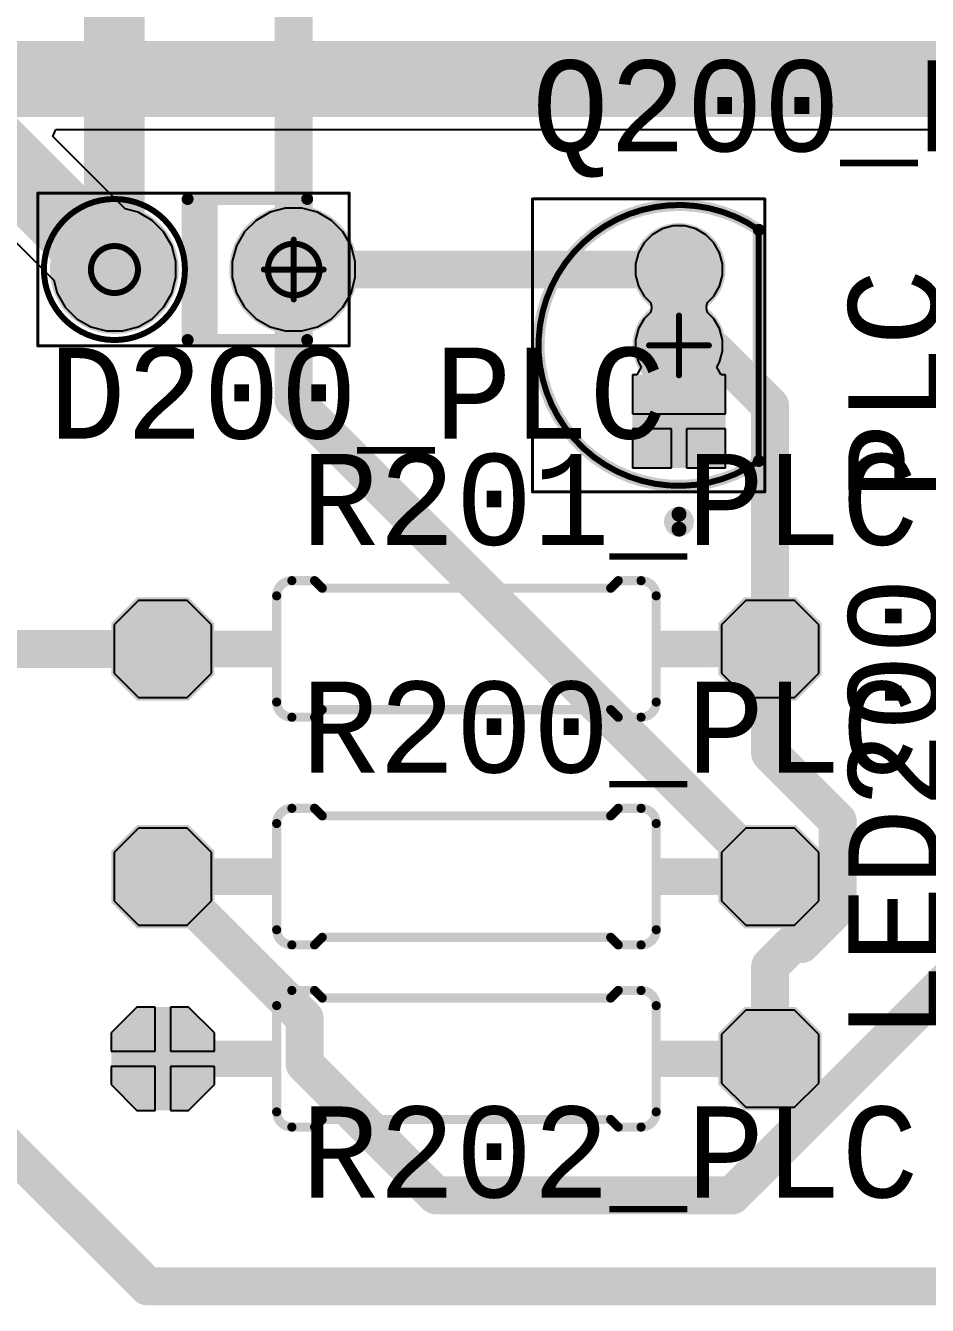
# Model space of a CAD drawing. Header units: inches. Extents: x -0.01 to 8.25, y -0.01 to 4.91.
# Drawn here: x 3.35 to 3.944, y 1.688 to 2.531 of the extents above; entities that cross this region are included whole.
import ezdxf

# ---------------------------------------------------------------- set-up
doc = ezdxf.new("R2010")
doc.units = ezdxf.units.IN
doc.header["$MEASUREMENT"] = 0
for name, color, linetype in [('Bottom Courtyard', 56, 'Continuous'), ('Bottom Layer', 5, 'Continuous'), ('Bottom Solder', 6, 'Continuous'), ('Multi-Layer', 9, 'Continuous'), ('Pad Holes', 156, 'Continuous'), ('Top Assembly', 56, 'Continuous'), ('Top Courtyard', 56, 'Continuous'), ('Top Layer', 1, 'Continuous'), ('Top Overlay', 2, 'Continuous'), ('Top Solder', 216, 'Continuous')]:
    doc.layers.add(name, color=color, linetype=linetype)
doc.styles.add('Consolas', font='', dxfattribs={"height": 0.2})
doc.styles.get('Consolas').set_extended_font_data('Consolas')

# ---------------------------------------------------------------- blocks, each defined once
blk = doc.blocks.new('0207_10___C______10')
at = {"layer": 'Bottom Layer'}
for points in [[(-0.188, 0.024), (-0.212, 0.024), (-0.224, 0.012), (-0.224, -0.012), (-0.212, -0.024), (-0.188, -0.024), (-0.176, -0.012), (-0.176, 0.012)], [(0.212, 0.024), (0.188, 0.024), (0.176, 0.012), (0.176, -0.012), (0.188, -0.024), (0.212, -0.024), (0.224, -0.012), (0.224, 0.012)]]:
    blk.add_hatch(color=5, dxfattribs=at).paths.add_polyline_path(points)
at = {"layer": 'Bottom Solder'}
for points in [[(-0.183, 0.034), (-0.217, 0.034), (-0.234, 0.017), (-0.234, -0.017), (-0.217, -0.034), (-0.183, -0.034), (-0.166, -0.017), (-0.166, 0.017)], [(0.217, 0.034), (0.183, 0.034), (0.166, 0.017), (0.166, -0.017), (0.183, -0.034), (0.217, -0.034), (0.234, -0.017), (0.234, 0.017)]]:
    blk.add_hatch(color=6, dxfattribs=at).paths.add_polyline_path(points)
at = {"layer": 'Multi-Layer'}
for points in [[(-0.188, 0.024), (-0.212, 0.024), (-0.224, 0.012), (-0.224, -0.012), (-0.212, -0.024), (-0.188, -0.024), (-0.176, -0.012), (-0.176, 0.012)], [(0.212, 0.024), (0.188, 0.024), (0.176, 0.012), (0.176, -0.012), (0.188, -0.024), (0.212, -0.024), (0.224, -0.012), (0.224, 0.012)]]:
    blk.add_hatch(color=9, dxfattribs=at).paths.add_polyline_path(points)
at = {"layer": 'Pad Holes'}
h = blk.add_hatch(color=7, dxfattribs=at)
edge = h.paths.add_edge_path()
edge.add_arc((-0.2, 0), 0.016, 0, 360)
h = blk.add_hatch(color=7, dxfattribs=at)
edge = h.paths.add_edge_path()
edge.add_arc((0.2, 0), 0.016, 0, 360)
at = {"layer": 'Top Layer'}
for points in [[(-0.188, 0.024), (-0.212, 0.024), (-0.224, 0.012), (-0.224, -0.012), (-0.212, -0.024), (-0.188, -0.024), (-0.176, -0.012), (-0.176, 0.012)], [(0.212, 0.024), (0.188, 0.024), (0.176, 0.012), (0.176, -0.012), (0.188, -0.024), (0.212, -0.024), (0.224, -0.012), (0.224, 0.012)]]:
    blk.add_hatch(color=1, dxfattribs=at).paths.add_polyline_path(points)
at = {"layer": 'Top Overlay'}
for points in [[(-0.15897, -0.012), (-0.12497, -0.012), (-0.12497, 0.012), (-0.15897, 0.012)], [(0.12503, -0.012), (0.15903, -0.012), (0.15903, 0.012), (0.12503, 0.012)]]:
    blk.add_hatch(color=2, dxfattribs=at).paths.add_polyline_path(points)
at = {"layer": 'Top Solder'}
for points in [[(-0.183, 0.034), (-0.217, 0.034), (-0.234, 0.017), (-0.234, -0.017), (-0.217, -0.034), (-0.183, -0.034), (-0.166, -0.017), (-0.166, 0.017)], [(0.217, 0.034), (0.183, 0.034), (0.166, 0.017), (0.166, -0.017), (0.183, -0.034), (0.217, -0.034), (0.234, -0.017), (0.234, 0.017)]]:
    blk.add_hatch(color=216, dxfattribs=at).paths.add_polyline_path(points)
at = {"layer": 'Bottom Courtyard'}
for points in [[(-0.2, 0, 0.024, 0.024, 0), (-0.16, 0, 0.024, 0.024, 0)], [(0.16, 0, 0.024, 0.024, 0), (0.2, 0, 0.024, 0.024, 0)]]:
    blk.add_lwpolyline(points, format="xyseb", dxfattribs=at)
for points in [[(-0.206, 0, 0.012, 0.012, 1), (-0.194, 0, 0.012, 0.012, 1)], [(-0.166, 0, 0.012, 0.012, 1), (-0.154, 0, 0.012, 0.012, 1)], [(0.154, 0, 0.012, 0.012, 1), (0.166, 0, 0.012, 0.012, 1)], [(0.194, 0, 0.012, 0.012, 1), (0.206, 0, 0.012, 0.012, 1)]]:
    blk.add_lwpolyline(points, format="xyseb", close=True, dxfattribs=at)
at = {"layer": 'Top Overlay'}
for points in [[(-0.125, 0.035, 0.006, 0.006, -0.414214), (-0.115, 0.045, 0.006, 0.006, 0)], [(-0.115, 0.045, 0.006, 0.006, 0), (-0.1, 0.045, 0.006, 0.006, 0)], [(-0.1, 0.045, 0.006, 0.006, 0), (-0.095, 0.04, 0.006, 0.006, 0)], [(-0.095, 0.04, 0.006, 0.006, 0), (0.095, 0.04, 0.006, 0.006, 0)], [(0.095, 0.04, 0.006, 0.006, 0), (0.1, 0.045, 0.006, 0.006, 0)], [(0.1, 0.045, 0.006, 0.006, 0), (0.115, 0.045, 0.006, 0.006, 0)], [(0.115, 0.045, 0.006, 0.006, -0.414214), (0.125, 0.035, 0.006, 0.006, 0)], [(-0.125, -0.035, 0.006, 0.006, 0), (-0.125, 0.035, 0.006, 0.006, 0)], [(0.125, -0.035, 0.006, 0.006, 0), (0.125, 0.035, 0.006, 0.006, 0)], [(-0.115, -0.045, 0.006, 0.006, -0.414214), (-0.125, -0.035, 0.006, 0.006, 0)], [(0.125, -0.035, 0.006, 0.006, -0.414214), (0.115, -0.045, 0.006, 0.006, 0)], [(-0.115, -0.045, 0.006, 0.006, 0), (-0.1, -0.045, 0.006, 0.006, 0)], [(-0.1, -0.045, 0.006, 0.006, 0), (-0.095, -0.04, 0.006, 0.006, 0)], [(-0.095, -0.04, 0.006, 0.006, 0), (0.095, -0.04, 0.006, 0.006, 0)], [(0.095, -0.04, 0.006, 0.006, 0), (0.1, -0.045, 0.006, 0.006, 0)], [(0.1, -0.045, 0.006, 0.006, 0), (0.115, -0.045, 0.006, 0.006, 0)]]:
    blk.add_lwpolyline(points, format="xyseb", dxfattribs=at)
for points in [[(-0.1165, 0.045, 0.003, 0.003, 1), (-0.1135, 0.045, 0.003, 0.003, 1)], [(-0.1165, 0.045, 0.003, 0.003, 1), (-0.1135, 0.045, 0.003, 0.003, 1)], [(-0.1015, 0.045, 0.003, 0.003, 1), (-0.0985, 0.045, 0.003, 0.003, 1)], [(-0.1015, 0.045, 0.003, 0.003, 1), (-0.0985, 0.045, 0.003, 0.003, 1)], [(-0.0965, 0.04, 0.003, 0.003, 1), (-0.0935, 0.04, 0.003, 0.003, 1)], [(-0.0965, 0.04, 0.003, 0.003, 1), (-0.0935, 0.04, 0.003, 0.003, 1)], [(0.0935, 0.04, 0.003, 0.003, 1), (0.0965, 0.04, 0.003, 0.003, 1)], [(0.0935, 0.04, 0.003, 0.003, 1), (0.0965, 0.04, 0.003, 0.003, 1)], [(0.0985, 0.045, 0.003, 0.003, 1), (0.1015, 0.045, 0.003, 0.003, 1)], [(0.0985, 0.045, 0.003, 0.003, 1), (0.1015, 0.045, 0.003, 0.003, 1)], [(0.1135, 0.045, 0.003, 0.003, 1), (0.1165, 0.045, 0.003, 0.003, 1)], [(0.1135, 0.045, 0.003, 0.003, 1), (0.1165, 0.045, 0.003, 0.003, 1)], [(-0.1265, 0.035, 0.003, 0.003, 1), (-0.1235, 0.035, 0.003, 0.003, 1)], [(-0.1265, 0.035, 0.003, 0.003, 1), (-0.1235, 0.035, 0.003, 0.003, 1)], [(0.1235, 0.035, 0.003, 0.003, 1), (0.1265, 0.035, 0.003, 0.003, 1)], [(0.1235, 0.035, 0.003, 0.003, 1), (0.1265, 0.035, 0.003, 0.003, 1)], [(-0.1265, -0.035, 0.003, 0.003, 1), (-0.1235, -0.035, 0.003, 0.003, 1)], [(-0.1265, -0.035, 0.003, 0.003, 1), (-0.1235, -0.035, 0.003, 0.003, 1)], [(0.1235, -0.035, 0.003, 0.003, 1), (0.1265, -0.035, 0.003, 0.003, 1)], [(0.1235, -0.035, 0.003, 0.003, 1), (0.1265, -0.035, 0.003, 0.003, 1)], [(-0.1165, -0.045, 0.003, 0.003, 1), (-0.1135, -0.045, 0.003, 0.003, 1)], [(-0.1165, -0.045, 0.003, 0.003, 1), (-0.1135, -0.045, 0.003, 0.003, 1)], [(-0.1015, -0.045, 0.003, 0.003, 1), (-0.0985, -0.045, 0.003, 0.003, 1)], [(-0.1015, -0.045, 0.003, 0.003, 1), (-0.0985, -0.045, 0.003, 0.003, 1)], [(-0.0965, -0.04, 0.003, 0.003, 1), (-0.0935, -0.04, 0.003, 0.003, 1)], [(-0.0965, -0.04, 0.003, 0.003, 1), (-0.0935, -0.04, 0.003, 0.003, 1)], [(0.0935, -0.04, 0.003, 0.003, 1), (0.0965, -0.04, 0.003, 0.003, 1)], [(0.0935, -0.04, 0.003, 0.003, 1), (0.0965, -0.04, 0.003, 0.003, 1)], [(0.0985, -0.045, 0.003, 0.003, 1), (0.1015, -0.045, 0.003, 0.003, 1)], [(0.0985, -0.045, 0.003, 0.003, 1), (0.1015, -0.045, 0.003, 0.003, 1)], [(0.1135, -0.045, 0.003, 0.003, 1), (0.1165, -0.045, 0.003, 0.003, 1)], [(0.1135, -0.045, 0.003, 0.003, 1), (0.1165, -0.045, 0.003, 0.003, 1)]]:
    blk.add_lwpolyline(points, format="xyseb", close=True, dxfattribs=at)
blk = doc.blocks.new('0207_10_40')
at = {"layer": 'Bottom Layer'}
for points in [[(-0.188, 0.024), (-0.212, 0.024), (-0.224, 0.012), (-0.224, -0.012), (-0.212, -0.024), (-0.188, -0.024), (-0.176, -0.012), (-0.176, 0.012)], [(0.212, 0.024), (0.188, 0.024), (0.176, 0.012), (0.176, -0.012), (0.188, -0.024), (0.212, -0.024), (0.224, -0.012), (0.224, 0.012)]]:
    blk.add_hatch(color=5, dxfattribs=at).paths.add_polyline_path(points)
at = {"layer": 'Bottom Solder'}
for points in [[(-0.183, 0.034), (-0.217, 0.034), (-0.234, 0.017), (-0.234, -0.017), (-0.217, -0.034), (-0.183, -0.034), (-0.166, -0.017), (-0.166, 0.017)], [(0.217, 0.034), (0.183, 0.034), (0.166, 0.017), (0.166, -0.017), (0.183, -0.034), (0.217, -0.034), (0.234, -0.017), (0.234, 0.017)]]:
    blk.add_hatch(color=6, dxfattribs=at).paths.add_polyline_path(points)
at = {"layer": 'Multi-Layer'}
for points in [[(-0.188, 0.024), (-0.212, 0.024), (-0.224, 0.012), (-0.224, -0.012), (-0.212, -0.024), (-0.188, -0.024), (-0.176, -0.012), (-0.176, 0.012)], [(0.212, 0.024), (0.188, 0.024), (0.176, 0.012), (0.176, -0.012), (0.188, -0.024), (0.212, -0.024), (0.224, -0.012), (0.224, 0.012)]]:
    blk.add_hatch(color=9, dxfattribs=at).paths.add_polyline_path(points)
at = {"layer": 'Pad Holes'}
h = blk.add_hatch(color=7, dxfattribs=at)
edge = h.paths.add_edge_path()
edge.add_arc((-0.2, 0), 0.016, 0, 360)
h = blk.add_hatch(color=7, dxfattribs=at)
edge = h.paths.add_edge_path()
edge.add_arc((0.2, 0), 0.016, 0, 360)
at = {"layer": 'Top Layer'}
for points in [[(-0.188, 0.024), (-0.212, 0.024), (-0.224, 0.012), (-0.224, -0.012), (-0.212, -0.024), (-0.188, -0.024), (-0.176, -0.012), (-0.176, 0.012)], [(0.212, 0.024), (0.188, 0.024), (0.176, 0.012), (0.176, -0.012), (0.188, -0.024), (0.212, -0.024), (0.224, -0.012), (0.224, 0.012)]]:
    blk.add_hatch(color=1, dxfattribs=at).paths.add_polyline_path(points)
at = {"layer": 'Top Overlay'}
for points in [[(-0.159, -0.012), (-0.125, -0.012), (-0.125, 0.012), (-0.159, 0.012)], [(0.125, -0.012), (0.159, -0.012), (0.159, 0.012), (0.125, 0.012)]]:
    blk.add_hatch(color=2, dxfattribs=at).paths.add_polyline_path(points)
at = {"layer": 'Top Solder'}
for points in [[(-0.183, 0.034), (-0.217, 0.034), (-0.234, 0.017), (-0.234, -0.017), (-0.217, -0.034), (-0.183, -0.034), (-0.166, -0.017), (-0.166, 0.017)], [(0.217, 0.034), (0.183, 0.034), (0.166, 0.017), (0.166, -0.017), (0.183, -0.034), (0.217, -0.034), (0.234, -0.017), (0.234, 0.017)]]:
    blk.add_hatch(color=216, dxfattribs=at).paths.add_polyline_path(points)
at = {"layer": 'Bottom Courtyard'}
for points in [[(-0.2, 0, 0.024, 0.024, 0), (-0.16, 0, 0.024, 0.024, 0)], [(0.16, 0, 0.024, 0.024, 0), (0.2, 0, 0.024, 0.024, 0)]]:
    blk.add_lwpolyline(points, format="xyseb", dxfattribs=at)
for points in [[(-0.206, 0, 0.012, 0.012, 1), (-0.194, 0, 0.012, 0.012, 1)], [(-0.166, 0, 0.012, 0.012, 1), (-0.154, 0, 0.012, 0.012, 1)], [(0.154, 0, 0.012, 0.012, 1), (0.166, 0, 0.012, 0.012, 1)], [(0.194, 0, 0.012, 0.012, 1), (0.206, 0, 0.012, 0.012, 1)]]:
    blk.add_lwpolyline(points, format="xyseb", close=True, dxfattribs=at)
at = {"layer": 'Top Overlay'}
for points in [[(-0.125, 0.035, 0.006, 0.006, -0.414214), (-0.115, 0.045, 0.006, 0.006, 0)], [(-0.115, 0.045, 0.006, 0.006, 0), (-0.1, 0.045, 0.006, 0.006, 0)], [(-0.1, 0.045, 0.006, 0.006, 0), (-0.095, 0.04, 0.006, 0.006, 0)], [(-0.095, 0.04, 0.006, 0.006, 0), (0.095, 0.04, 0.006, 0.006, 0)], [(0.095, 0.04, 0.006, 0.006, 0), (0.1, 0.045, 0.006, 0.006, 0)], [(0.1, 0.045, 0.006, 0.006, 0), (0.115, 0.045, 0.006, 0.006, 0)], [(0.115, 0.045, 0.006, 0.006, -0.414214), (0.125, 0.035, 0.006, 0.006, 0)], [(-0.125, -0.035, 0.006, 0.006, 0), (-0.125, 0.035, 0.006, 0.006, 0)], [(0.125, -0.035, 0.006, 0.006, 0), (0.125, 0.035, 0.006, 0.006, 0)], [(-0.115, -0.045, 0.006, 0.006, -0.414214), (-0.125, -0.035, 0.006, 0.006, 0)], [(0.125, -0.035, 0.006, 0.006, -0.414214), (0.115, -0.045, 0.006, 0.006, 0)], [(-0.115, -0.045, 0.006, 0.006, 0), (-0.1, -0.045, 0.006, 0.006, 0)], [(-0.1, -0.045, 0.006, 0.006, 0), (-0.095, -0.04, 0.006, 0.006, 0)], [(-0.095, -0.04, 0.006, 0.006, 0), (0.095, -0.04, 0.006, 0.006, 0)], [(0.095, -0.04, 0.006, 0.006, 0), (0.1, -0.045, 0.006, 0.006, 0)], [(0.1, -0.045, 0.006, 0.006, 0), (0.115, -0.045, 0.006, 0.006, 0)]]:
    blk.add_lwpolyline(points, format="xyseb", dxfattribs=at)
for points in [[(-0.1165, 0.045, 0.003, 0.003, 1), (-0.1135, 0.045, 0.003, 0.003, 1)], [(-0.1165, 0.045, 0.003, 0.003, 1), (-0.1135, 0.045, 0.003, 0.003, 1)], [(-0.1015, 0.045, 0.003, 0.003, 1), (-0.0985, 0.045, 0.003, 0.003, 1)], [(-0.1015, 0.045, 0.003, 0.003, 1), (-0.0985, 0.045, 0.003, 0.003, 1)], [(-0.0965, 0.04, 0.003, 0.003, 1), (-0.0935, 0.04, 0.003, 0.003, 1)], [(-0.0965, 0.04, 0.003, 0.003, 1), (-0.0935, 0.04, 0.003, 0.003, 1)], [(0.0935, 0.04, 0.003, 0.003, 1), (0.0965, 0.04, 0.003, 0.003, 1)], [(0.0935, 0.04, 0.003, 0.003, 1), (0.0965, 0.04, 0.003, 0.003, 1)], [(0.0985, 0.045, 0.003, 0.003, 1), (0.1015, 0.045, 0.003, 0.003, 1)], [(0.0985, 0.045, 0.003, 0.003, 1), (0.1015, 0.045, 0.003, 0.003, 1)], [(0.1135, 0.045, 0.003, 0.003, 1), (0.1165, 0.045, 0.003, 0.003, 1)], [(0.1135, 0.045, 0.003, 0.003, 1), (0.1165, 0.045, 0.003, 0.003, 1)], [(-0.1265, 0.035, 0.003, 0.003, 1), (-0.1235, 0.035, 0.003, 0.003, 1)], [(-0.1265, 0.035, 0.003, 0.003, 1), (-0.1235, 0.035, 0.003, 0.003, 1)], [(0.1235, 0.035, 0.003, 0.003, 1), (0.1265, 0.035, 0.003, 0.003, 1)], [(0.1235, 0.035, 0.003, 0.003, 1), (0.1265, 0.035, 0.003, 0.003, 1)], [(-0.1265, -0.035, 0.003, 0.003, 1), (-0.1235, -0.035, 0.003, 0.003, 1)], [(-0.1265, -0.035, 0.003, 0.003, 1), (-0.1235, -0.035, 0.003, 0.003, 1)], [(0.1235, -0.035, 0.003, 0.003, 1), (0.1265, -0.035, 0.003, 0.003, 1)], [(0.1235, -0.035, 0.003, 0.003, 1), (0.1265, -0.035, 0.003, 0.003, 1)], [(-0.1165, -0.045, 0.003, 0.003, 1), (-0.1135, -0.045, 0.003, 0.003, 1)], [(-0.1165, -0.045, 0.003, 0.003, 1), (-0.1135, -0.045, 0.003, 0.003, 1)], [(-0.1015, -0.045, 0.003, 0.003, 1), (-0.0985, -0.045, 0.003, 0.003, 1)], [(-0.1015, -0.045, 0.003, 0.003, 1), (-0.0985, -0.045, 0.003, 0.003, 1)], [(-0.0965, -0.04, 0.003, 0.003, 1), (-0.0935, -0.04, 0.003, 0.003, 1)], [(-0.0965, -0.04, 0.003, 0.003, 1), (-0.0935, -0.04, 0.003, 0.003, 1)], [(0.0935, -0.04, 0.003, 0.003, 1), (0.0965, -0.04, 0.003, 0.003, 1)], [(0.0935, -0.04, 0.003, 0.003, 1), (0.0965, -0.04, 0.003, 0.003, 1)], [(0.0985, -0.045, 0.003, 0.003, 1), (0.1015, -0.045, 0.003, 0.003, 1)], [(0.0985, -0.045, 0.003, 0.003, 1), (0.1015, -0.045, 0.003, 0.003, 1)], [(0.1135, -0.045, 0.003, 0.003, 1), (0.1165, -0.045, 0.003, 0.003, 1)], [(0.1135, -0.045, 0.003, 0.003, 1), (0.1165, -0.045, 0.003, 0.003, 1)]]:
    blk.add_lwpolyline(points, format="xyseb", close=True, dxfattribs=at)
blk = doc.blocks.new('0207_10_43')
at = {"layer": 'Bottom Layer'}
for points in [[(-0.188, 0.024), (-0.212, 0.024), (-0.224, 0.012), (-0.224, -0.012), (-0.212, -0.024), (-0.188, -0.024), (-0.176, -0.012), (-0.176, 0.012)], [(0.212, 0.024), (0.188, 0.024), (0.176, 0.012), (0.176, -0.012), (0.188, -0.024), (0.212, -0.024), (0.224, -0.012), (0.224, 0.012)]]:
    blk.add_hatch(color=5, dxfattribs=at).paths.add_polyline_path(points)
at = {"layer": 'Bottom Solder'}
for points in [[(-0.183, 0.034), (-0.217, 0.034), (-0.234, 0.017), (-0.234, -0.017), (-0.217, -0.034), (-0.183, -0.034), (-0.166, -0.017), (-0.166, 0.017)], [(0.217, 0.034), (0.183, 0.034), (0.166, 0.017), (0.166, -0.017), (0.183, -0.034), (0.217, -0.034), (0.234, -0.017), (0.234, 0.017)]]:
    blk.add_hatch(color=6, dxfattribs=at).paths.add_polyline_path(points)
at = {"layer": 'Multi-Layer'}
for points in [[(-0.188, 0.024), (-0.212, 0.024), (-0.224, 0.012), (-0.224, -0.012), (-0.212, -0.024), (-0.188, -0.024), (-0.176, -0.012), (-0.176, 0.012)], [(0.212, 0.024), (0.188, 0.024), (0.176, 0.012), (0.176, -0.012), (0.188, -0.024), (0.212, -0.024), (0.224, -0.012), (0.224, 0.012)]]:
    blk.add_hatch(color=9, dxfattribs=at).paths.add_polyline_path(points)
at = {"layer": 'Pad Holes'}
h = blk.add_hatch(color=7, dxfattribs=at)
edge = h.paths.add_edge_path()
edge.add_arc((-0.2, 0), 0.016, 0, 360)
h = blk.add_hatch(color=7, dxfattribs=at)
edge = h.paths.add_edge_path()
edge.add_arc((0.2, 0), 0.016, 0, 360)
at = {"layer": 'Top Layer'}
for points in [[(-0.188, 0.024), (-0.212, 0.024), (-0.224, 0.012), (-0.224, -0.012), (-0.212, -0.024), (-0.188, -0.024), (-0.176, -0.012), (-0.176, 0.012)], [(0.212, 0.024), (0.188, 0.024), (0.176, 0.012), (0.176, -0.012), (0.188, -0.024), (0.212, -0.024), (0.224, -0.012), (0.224, 0.012)]]:
    blk.add_hatch(color=1, dxfattribs=at).paths.add_polyline_path(points)
at = {"layer": 'Top Overlay'}
for points in [[(-0.159, -0.012), (-0.125, -0.012), (-0.125, 0.012), (-0.159, 0.012)], [(0.125, -0.012), (0.159, -0.012), (0.159, 0.012), (0.125, 0.012)]]:
    blk.add_hatch(color=2, dxfattribs=at).paths.add_polyline_path(points)
at = {"layer": 'Top Solder'}
for points in [[(-0.183, 0.034), (-0.217, 0.034), (-0.234, 0.017), (-0.234, -0.017), (-0.217, -0.034), (-0.183, -0.034), (-0.166, -0.017), (-0.166, 0.017)], [(0.217, 0.034), (0.183, 0.034), (0.166, 0.017), (0.166, -0.017), (0.183, -0.034), (0.217, -0.034), (0.234, -0.017), (0.234, 0.017)]]:
    blk.add_hatch(color=216, dxfattribs=at).paths.add_polyline_path(points)
at = {"layer": 'Bottom Courtyard'}
for points in [[(-0.16, 0, 0.024, 0.024, 0), (-0.2, 0, 0.024, 0.024, 0)], [(0.2, 0, 0.024, 0.024, 0), (0.16, 0, 0.024, 0.024, 0)]]:
    blk.add_lwpolyline(points, format="xyseb", dxfattribs=at)
for points in [[(-0.206, 0, 0.012, 0.012, 1), (-0.194, 0, 0.012, 0.012, 1)], [(-0.166, 0, 0.012, 0.012, 1), (-0.154, 0, 0.012, 0.012, 1)], [(0.154, 0, 0.012, 0.012, 1), (0.166, 0, 0.012, 0.012, 1)], [(0.194, 0, 0.012, 0.012, 1), (0.206, 0, 0.012, 0.012, 1)]]:
    blk.add_lwpolyline(points, format="xyseb", close=True, dxfattribs=at)
at = {"layer": 'Top Overlay'}
for points in [[(-0.125, 0.035, 0.006, 0.006, -0.414214), (-0.115, 0.045, 0.006, 0.006, 0)], [(-0.1, 0.045, 0.006, 0.006, 0), (-0.115, 0.045, 0.006, 0.006, 0)], [(-0.095, 0.04, 0.006, 0.006, 0), (-0.1, 0.045, 0.006, 0.006, 0)], [(0.095, 0.04, 0.006, 0.006, 0), (-0.095, 0.04, 0.006, 0.006, 0)], [(0.1, 0.045, 0.006, 0.006, 0), (0.095, 0.04, 0.006, 0.006, 0)], [(0.115, 0.045, 0.006, 0.006, 0), (0.1, 0.045, 0.006, 0.006, 0)], [(0.115, 0.045, 0.006, 0.006, -0.414214), (0.125, 0.035, 0.006, 0.006, 0)], [(-0.125, 0.035, 0.006, 0.006, 0), (-0.125, -0.035, 0.006, 0.006, 0)], [(0.125, 0.035, 0.006, 0.006, 0), (0.125, -0.035, 0.006, 0.006, 0)], [(-0.115, -0.045, 0.006, 0.006, -0.414214), (-0.125, -0.035, 0.006, 0.006, 0)], [(0.125, -0.035, 0.006, 0.006, -0.414214), (0.115, -0.045, 0.006, 0.006, 0)], [(-0.1, -0.045, 0.006, 0.006, 0), (-0.115, -0.045, 0.006, 0.006, 0)], [(-0.095, -0.04, 0.006, 0.006, 0), (-0.1, -0.045, 0.006, 0.006, 0)], [(0.095, -0.04, 0.006, 0.006, 0), (-0.095, -0.04, 0.006, 0.006, 0)], [(0.1, -0.045, 0.006, 0.006, 0), (0.095, -0.04, 0.006, 0.006, 0)], [(0.115, -0.045, 0.006, 0.006, 0), (0.1, -0.045, 0.006, 0.006, 0)]]:
    blk.add_lwpolyline(points, format="xyseb", dxfattribs=at)
for points in [[(-0.1165, 0.045, 0.003, 0.003, 1), (-0.1135, 0.045, 0.003, 0.003, 1)], [(-0.1165, 0.045, 0.003, 0.003, 1), (-0.1135, 0.045, 0.003, 0.003, 1)], [(-0.1015, 0.045, 0.003, 0.003, 1), (-0.0985, 0.045, 0.003, 0.003, 1)], [(-0.1015, 0.045, 0.003, 0.003, 1), (-0.0985, 0.045, 0.003, 0.003, 1)], [(-0.0965, 0.04, 0.003, 0.003, 1), (-0.0935, 0.04, 0.003, 0.003, 1)], [(-0.0965, 0.04, 0.003, 0.003, 1), (-0.0935, 0.04, 0.003, 0.003, 1)], [(0.0935, 0.04, 0.003, 0.003, 1), (0.0965, 0.04, 0.003, 0.003, 1)], [(0.0935, 0.04, 0.003, 0.003, 1), (0.0965, 0.04, 0.003, 0.003, 1)], [(0.0985, 0.045, 0.003, 0.003, 1), (0.1015, 0.045, 0.003, 0.003, 1)], [(0.0985, 0.045, 0.003, 0.003, 1), (0.1015, 0.045, 0.003, 0.003, 1)], [(0.1135, 0.045, 0.003, 0.003, 1), (0.1165, 0.045, 0.003, 0.003, 1)], [(0.1135, 0.045, 0.003, 0.003, 1), (0.1165, 0.045, 0.003, 0.003, 1)], [(-0.1265, 0.035, 0.003, 0.003, 1), (-0.1235, 0.035, 0.003, 0.003, 1)], [(-0.1265, 0.035, 0.003, 0.003, 1), (-0.1235, 0.035, 0.003, 0.003, 1)], [(0.1235, 0.035, 0.003, 0.003, 1), (0.1265, 0.035, 0.003, 0.003, 1)], [(0.1235, 0.035, 0.003, 0.003, 1), (0.1265, 0.035, 0.003, 0.003, 1)], [(-0.1265, -0.035, 0.003, 0.003, 1), (-0.1235, -0.035, 0.003, 0.003, 1)], [(-0.1265, -0.035, 0.003, 0.003, 1), (-0.1235, -0.035, 0.003, 0.003, 1)], [(0.1235, -0.035, 0.003, 0.003, 1), (0.1265, -0.035, 0.003, 0.003, 1)], [(0.1235, -0.035, 0.003, 0.003, 1), (0.1265, -0.035, 0.003, 0.003, 1)], [(-0.1165, -0.045, 0.003, 0.003, 1), (-0.1135, -0.045, 0.003, 0.003, 1)], [(-0.1165, -0.045, 0.003, 0.003, 1), (-0.1135, -0.045, 0.003, 0.003, 1)], [(-0.1015, -0.045, 0.003, 0.003, 1), (-0.0985, -0.045, 0.003, 0.003, 1)], [(-0.1015, -0.045, 0.003, 0.003, 1), (-0.0985, -0.045, 0.003, 0.003, 1)], [(-0.0965, -0.04, 0.003, 0.003, 1), (-0.0935, -0.04, 0.003, 0.003, 1)], [(-0.0965, -0.04, 0.003, 0.003, 1), (-0.0935, -0.04, 0.003, 0.003, 1)], [(0.0935, -0.04, 0.003, 0.003, 1), (0.0965, -0.04, 0.003, 0.003, 1)], [(0.0935, -0.04, 0.003, 0.003, 1), (0.0965, -0.04, 0.003, 0.003, 1)], [(0.0985, -0.045, 0.003, 0.003, 1), (0.1015, -0.045, 0.003, 0.003, 1)], [(0.0985, -0.045, 0.003, 0.003, 1), (0.1015, -0.045, 0.003, 0.003, 1)], [(0.1135, -0.045, 0.003, 0.003, 1), (0.1165, -0.045, 0.003, 0.003, 1)], [(0.1135, -0.045, 0.003, 0.003, 1), (0.1165, -0.045, 0.003, 0.003, 1)]]:
    blk.add_lwpolyline(points, format="xyseb", close=True, dxfattribs=at)
blk = doc.blocks.new('ONSC_TO_92_3_29_11_46')
at = {"layer": 'Bottom Layer'}
blk.add_hatch(color=5, dxfattribs=at).paths.add_polyline_path([(-0.02933, -0.02067), (-0.07067, -0.02067), (-0.07067, 0.02067), (-0.02933, 0.02067)])
h = blk.add_hatch(color=5, dxfattribs=at)
edge = h.paths.add_edge_path()
edge.add_arc((0, 0), 0.02067, 0, 360)
h = blk.add_hatch(color=5, dxfattribs=at)
edge = h.paths.add_edge_path()
edge.add_arc((0.05, 0), 0.02067, 0, 360)
at = {"layer": 'Bottom Solder'}
blk.add_hatch(color=6, dxfattribs=at).paths.add_polyline_path([(-0.01933, -0.03067), (-0.08067, -0.03067), (-0.08067, 0.03067), (-0.01933, 0.03067)])
h = blk.add_hatch(color=6, dxfattribs=at)
edge = h.paths.add_edge_path()
edge.add_arc((0, 0), 0.03067, 0, 360)
h = blk.add_hatch(color=6, dxfattribs=at)
edge = h.paths.add_edge_path()
edge.add_arc((0.05, 0), 0.03067, 0, 360)
at = {"layer": 'Multi-Layer'}
blk.add_hatch(color=9, dxfattribs=at).paths.add_polyline_path([(-0.02933, -0.02067), (-0.07067, -0.02067), (-0.07067, 0.02067), (-0.02933, 0.02067)])
h = blk.add_hatch(color=9, dxfattribs=at)
edge = h.paths.add_edge_path()
edge.add_arc((0, 0), 0.02067, 0, 360)
h = blk.add_hatch(color=9, dxfattribs=at)
edge = h.paths.add_edge_path()
edge.add_arc((0.05, 0), 0.02067, 0, 360)
at = {"layer": 'Pad Holes'}
h = blk.add_hatch(color=7, dxfattribs=at)
edge = h.paths.add_edge_path()
edge.add_arc((-0.05, 0), 0.01575, 0, 360)
h = blk.add_hatch(color=7, dxfattribs=at)
edge = h.paths.add_edge_path()
edge.add_arc((0, 0), 0.01575, 0, 360)
h = blk.add_hatch(color=7, dxfattribs=at)
edge = h.paths.add_edge_path()
edge.add_arc((0.05, 0), 0.01575, 0, 360)
at = {"layer": 'Top Layer'}
blk.add_hatch(color=1, dxfattribs=at).paths.add_polyline_path([(-0.02933, -0.02067), (-0.07067, -0.02067), (-0.07067, 0.02067), (-0.02933, 0.02067)])
h = blk.add_hatch(color=1, dxfattribs=at)
edge = h.paths.add_edge_path()
edge.add_arc((0, 0), 0.02067, 0, 360)
h = blk.add_hatch(color=1, dxfattribs=at)
edge = h.paths.add_edge_path()
edge.add_arc((0.05, 0), 0.02067, 0, 360)
at = {"layer": 'Top Solder'}
blk.add_hatch(color=216, dxfattribs=at).paths.add_polyline_path([(-0.01933, -0.03067), (-0.08067, -0.03067), (-0.08067, 0.03067), (-0.01933, 0.03067)])
h = blk.add_hatch(color=216, dxfattribs=at)
edge = h.paths.add_edge_path()
edge.add_arc((0, 0), 0.03067, 0, 360)
h = blk.add_hatch(color=216, dxfattribs=at)
edge = h.paths.add_edge_path()
edge.add_arc((0.05, 0), 0.03067, 0, 360)
at = {"layer": 'Top Assembly'}
for points in [[(-0.07613, -0.05258, 0.00394, 0.00394, -1.905768), (0.07614, -0.05257, 0.00394, 0.00394, 0)], [(-0.07613, -0.05256, 0.00394, 0.00394, 0), (0.07613, -0.05256, 0.00394, 0.00394, 0)]]:
    blk.add_lwpolyline(points, format="xyseb", dxfattribs=at)
for points in [[(-0.07711, -0.05256, 0.00197, 0.00197, 1), (-0.07514, -0.05256, 0.00197, 0.00197, 1)], [(0.07514, -0.05256, 0.00197, 0.00197, 1), (0.07711, -0.05256, 0.00197, 0.00197, 1)], [(-0.07711, -0.05258, 0.00197, 0.00197, 1), (-0.07514, -0.05258, 0.00197, 0.00197, 1)], [(0.07515, -0.05257, 0.00197, 0.00197, 1), (0.07712, -0.05257, 0.00197, 0.00197, 1)]]:
    blk.add_lwpolyline(points, format="xyseb", close=True, dxfattribs=at)
at = {"layer": 'Top Courtyard'}
for points in [[(-0.09646, 0.09646, 0.00197, 0.00197, 0), (0.09646, 0.09646, 0.00197, 0.00197, 0)], [(-0.09646, 0.09646, 0.00197, 0.00197, 0), (-0.09646, -0.0565, 0.00197, 0.00197, 0)], [(0.09646, 0.09646, 0.00197, 0.00197, 0), (0.09646, -0.0565, 0.00197, 0.00197, 0)], [(0, 0.01969, 0.00394, 0.00394, 0), (0, -0.01969, 0.00394, 0.00394, 0)], [(-0.01969, 0, 0.00394, 0.00394, 0), (0.01969, 0, 0.00394, 0.00394, 0)], [(-0.09646, -0.0565, 0.00197, 0.00197, 0), (0.09646, -0.0565, 0.00197, 0.00197, 0)]]:
    blk.add_lwpolyline(points, format="xyseb", dxfattribs=at)
for points in [[(-0.09695, 0.09646, 0.000984, 0.000984, 1), (-0.09596, 0.09646, 0.000984, 0.000984, 1)], [(-0.09695, 0.09646, 0.000984, 0.000984, 1), (-0.09596, 0.09646, 0.000984, 0.000984, 1)], [(0.09596, 0.09646, 0.000984, 0.000984, 1), (0.09695, 0.09646, 0.000984, 0.000984, 1)], [(0.09596, 0.09646, 0.000984, 0.000984, 1), (0.09695, 0.09646, 0.000984, 0.000984, 1)], [(-0.00098, 0.01969, 0.00197, 0.00197, 1), (0.00098, 0.01969, 0.00197, 0.00197, 1)], [(-0.02067, 0, 0.00197, 0.00197, 1), (-0.0187, 0, 0.00197, 0.00197, 1)], [(0.0187, 0, 0.00197, 0.00197, 1), (0.02067, 0, 0.00197, 0.00197, 1)], [(-0.00098, -0.01969, 0.00197, 0.00197, 1), (0.00098, -0.01969, 0.00197, 0.00197, 1)], [(-0.09695, -0.0565, 0.000984, 0.000984, 1), (-0.09596, -0.0565, 0.000984, 0.000984, 1)], [(-0.09695, -0.0565, 0.000984, 0.000984, 1), (-0.09596, -0.0565, 0.000984, 0.000984, 1)], [(0.09596, -0.0565, 0.000984, 0.000984, 1), (0.09695, -0.0565, 0.000984, 0.000984, 1)], [(0.09596, -0.0565, 0.000984, 0.000984, 1), (0.09695, -0.0565, 0.000984, 0.000984, 1)]]:
    blk.add_lwpolyline(points, format="xyseb", close=True, dxfattribs=at)
at = {"layer": 'Top Overlay'}
for points in [[(-0.07613, -0.05258, 0.00787, 0.00787, -1.905768), (0.07614, -0.05257, 0.00787, 0.00787, 0)], [(-0.07613, -0.05256, 0.00787, 0.00787, 0), (0.07613, -0.05256, 0.00787, 0.00787, 0)]]:
    blk.add_lwpolyline(points, format="xyseb", dxfattribs=at)
for points in [[(-0.11122, 0, 0.00984, 0.00984, 1), (-0.12106, 0, 0.00984, 0.00984, 1)], [(-0.12352, 0, 0.00492, 0.00492, 1), (-0.1186, 0, 0.00492, 0.00492, 1)], [(-0.11368, 0, 0.00492, 0.00492, 1), (-0.10876, 0, 0.00492, 0.00492, 1)], [(-0.0781, -0.05256, 0.00394, 0.00394, 1), (-0.07416, -0.05256, 0.00394, 0.00394, 1)], [(-0.0781, -0.05258, 0.00394, 0.00394, 1), (-0.07416, -0.05258, 0.00394, 0.00394, 1)], [(0.07416, -0.05256, 0.00394, 0.00394, 1), (0.0781, -0.05256, 0.00394, 0.00394, 1)], [(0.07417, -0.05257, 0.00394, 0.00394, 1), (0.07811, -0.05257, 0.00394, 0.00394, 1)]]:
    blk.add_lwpolyline(points, format="xyseb", close=True, dxfattribs=at)
blk = doc.blocks.new('DIOD_DO_41_P_2_V2_52')
at = {"layer": 'Bottom Layer'}
h = blk.add_hatch(color=5, dxfattribs=at)
edge = h.paths.add_edge_path()
edge.add_arc((0, 0), 0.03248, 0, 360)
h = blk.add_hatch(color=5, dxfattribs=at)
edge = h.paths.add_edge_path()
edge.add_arc((0.11811, 0), 0.03248, 0, 360)
at = {"layer": 'Bottom Solder'}
h = blk.add_hatch(color=6, dxfattribs=at)
edge = h.paths.add_edge_path()
edge.add_arc((0, 0), 0.04248, 0, 360)
h = blk.add_hatch(color=6, dxfattribs=at)
edge = h.paths.add_edge_path()
edge.add_arc((0.11811, 0), 0.04248, 0, 360)
at = {"layer": 'Multi-Layer'}
h = blk.add_hatch(color=9, dxfattribs=at)
edge = h.paths.add_edge_path()
edge.add_arc((0, 0), 0.03248, 0, 360)
h = blk.add_hatch(color=9, dxfattribs=at)
edge = h.paths.add_edge_path()
edge.add_arc((0.11811, 0), 0.03248, 0, 360)
at = {"layer": 'Pad Holes'}
h = blk.add_hatch(color=7, dxfattribs=at)
edge = h.paths.add_edge_path()
edge.add_arc((0, 0), 0.02264, 0, 360)
h = blk.add_hatch(color=7, dxfattribs=at)
edge = h.paths.add_edge_path()
edge.add_arc((0.11811, 0), 0.02264, 0, 360)
at = {"layer": 'Top Layer'}
h = blk.add_hatch(color=1, dxfattribs=at)
edge = h.paths.add_edge_path()
edge.add_arc((0, 0), 0.03248, 0, 360)
h = blk.add_hatch(color=1, dxfattribs=at)
edge = h.paths.add_edge_path()
edge.add_arc((0.11811, 0), 0.03248, 0, 360)
at = {"layer": 'Top Overlay'}
blk.add_hatch(color=2, dxfattribs=at).paths.add_polyline_path([(0.06989, 0.04646), (0.05021, 0.04646), (0.05021, -0.04646), (0.06989, -0.04646)])
at = {"layer": 'Top Solder'}
h = blk.add_hatch(color=216, dxfattribs=at)
edge = h.paths.add_edge_path()
edge.add_arc((0, 0), 0.04248, 0, 360)
h = blk.add_hatch(color=216, dxfattribs=at)
edge = h.paths.add_edge_path()
edge.add_arc((0.11811, 0), 0.04248, 0, 360)
at = {"layer": 'Top Assembly'}
for points in [[(0.16457, 0, 0.00394, 0.00394, 1), (0.07165, 0, 0.00394, 0.00394, 1)], [(0.01701, 0, 0.00394, 0.00394, 1), (-0.01701, 0, 0.00394, 0.00394, 1)], [(0.1336, 0, 0.00394, 0.00394, 1), (0.10261, 0, 0.00394, 0.00394, 1)], [(-0.01799, 0, 0.00197, 0.00197, 1), (-0.01602, 0, 0.00197, 0.00197, 1)], [(0.01602, 0, 0.00197, 0.00197, 1), (0.01799, 0, 0.00197, 0.00197, 1)], [(0.07067, 0, 0.00197, 0.00197, 1), (0.07264, 0, 0.00197, 0.00197, 1)], [(0.10163, 0, 0.00197, 0.00197, 1), (0.1036, 0, 0.00197, 0.00197, 1)], [(0.13261, 0, 0.00197, 0.00197, 1), (0.13458, 0, 0.00197, 0.00197, 1)], [(0.16358, 0, 0.00197, 0.00197, 1), (0.16555, 0, 0.00197, 0.00197, 1)]]:
    blk.add_lwpolyline(points, format="xyseb", close=True, dxfattribs=at)
at = {"layer": 'Top Courtyard'}
for points in [[(-0.03642, 0.05039, 0.00197, 0.00197, 0), (-0.03642, -0.05039, 0.00197, 0.00197, 0)], [(0.1685, 0.05039, 0.00197, 0.00197, 0), (-0.03642, 0.05039, 0.00197, 0.00197, 0)], [(0.1685, 0.05039, 0.00197, 0.00197, 0), (0.1685, -0.05039, 0.00197, 0.00197, 0)], [(0, 0.01969, 0.00394, 0.00394, 0), (0, -0.01969, 0.00394, 0.00394, 0)], [(0.01969, 0, 0.00394, 0.00394, 0), (-0.01969, 0, 0.00394, 0.00394, 0)], [(0.1685, -0.05039, 0.00197, 0.00197, 0), (-0.03642, -0.05039, 0.00197, 0.00197, 0)]]:
    blk.add_lwpolyline(points, format="xyseb", dxfattribs=at)
for points in [[(-0.03691, 0.05039, 0.000984, 0.000984, 1), (-0.03593, 0.05039, 0.000984, 0.000984, 1)], [(-0.03691, 0.05039, 0.000984, 0.000984, 1), (-0.03593, 0.05039, 0.000984, 0.000984, 1)], [(0.16801, 0.05039, 0.000984, 0.000984, 1), (0.169, 0.05039, 0.000984, 0.000984, 1)], [(0.16801, 0.05039, 0.000984, 0.000984, 1), (0.169, 0.05039, 0.000984, 0.000984, 1)], [(-0.00098, 0.01969, 0.00197, 0.00197, 1), (0.00098, 0.01969, 0.00197, 0.00197, 1)], [(-0.02067, 0, 0.00197, 0.00197, 1), (-0.0187, 0, 0.00197, 0.00197, 1)], [(0.0187, 0, 0.00197, 0.00197, 1), (0.02067, 0, 0.00197, 0.00197, 1)], [(-0.00098, -0.01969, 0.00197, 0.00197, 1), (0.00098, -0.01969, 0.00197, 0.00197, 1)], [(-0.03691, -0.05039, 0.000984, 0.000984, 1), (-0.03593, -0.05039, 0.000984, 0.000984, 1)], [(-0.03691, -0.05039, 0.000984, 0.000984, 1), (-0.03593, -0.05039, 0.000984, 0.000984, 1)], [(0.16801, -0.05039, 0.000984, 0.000984, 1), (0.169, -0.05039, 0.000984, 0.000984, 1)], [(0.16801, -0.05039, 0.000984, 0.000984, 1), (0.169, -0.05039, 0.000984, 0.000984, 1)]]:
    blk.add_lwpolyline(points, format="xyseb", close=True, dxfattribs=at)
at = {"layer": 'Top Overlay'}
for points in [[(0.06989, 0.04646, 0.00787, 0.00787, 0), (-0.00884, 0.04646, 0.00787, 0.00787, 0)], [(0.06989, 0.04646, 0.00787, 0.00787, 0), (0.06989, -0.04646, 0.00787, 0.00787, 0)], [(0.0699, -0.04646, 0.00787, 0.00787, 0), (-0.00884, -0.04646, 0.00787, 0.00787, 0)]]:
    blk.add_lwpolyline(points, format="xyseb", dxfattribs=at)
for points in [[(-0.01081, 0.04646, 0.00394, 0.00394, 1), (-0.00687, 0.04646, 0.00394, 0.00394, 1)], [(0.06792, 0.04646, 0.00394, 0.00394, 1), (0.07186, 0.04646, 0.00394, 0.00394, 1)], [(0.06792, 0.04646, 0.00394, 0.00394, 1), (0.07186, 0.04646, 0.00394, 0.00394, 1)], [(-0.01081, -0.04646, 0.00394, 0.00394, 1), (-0.00687, -0.04646, 0.00394, 0.00394, 1)], [(0.06792, -0.04646, 0.00394, 0.00394, 1), (0.07186, -0.04646, 0.00394, 0.00394, 1)], [(0.06793, -0.04646, 0.00394, 0.00394, 1), (0.07187, -0.04646, 0.00394, 0.00394, 1)]]:
    blk.add_lwpolyline(points, format="xyseb", close=True, dxfattribs=at)

msp = doc.modelspace()

# ---------------------------------------------------------------- linework, layer by layer
at = {"layer": 'Bottom Layer'}
for p, q in [((3.26888, 2.4622), (3.36813, 2.36295)), ((3.36764, 2.45758), (3.36955, 2.4622)), ((3.36955, 2.4622), (4.81586, 2.4622)), ((3.4152, 2.41002), (3.36764, 2.45758)), ((3.42377, 2.40772), (3.4152, 2.41002)), ((3.433, 2.40239), (3.42377, 2.40772)), ((3.51063, 2.40772), (3.5014, 2.40239)), ((3.52092, 2.41048), (3.51063, 2.40772)), ((3.53158, 2.41048), (3.52092, 2.41048)), ((3.54188, 2.40772), (3.53158, 2.41048)), ((3.55111, 2.40239), (3.54188, 2.40772)), ((3.44054, 2.39486), (3.433, 2.40239)), ((3.44587, 2.38562), (3.44054, 2.39486)), ((3.49386, 2.39486), (3.48853, 2.38562)), ((3.5014, 2.40239), (3.49386, 2.39486)), ((3.55865, 2.39486), (3.55111, 2.40239)), ((3.56398, 2.38562), (3.55865, 2.39486)), ((3.76893, 2.39672), (3.7624, 2.39294)), ((3.77623, 2.39867), (3.76893, 2.39672)), ((3.78377, 2.39867), (3.77623, 2.39867)), ((3.79107, 2.39672), (3.78377, 2.39867)), ((3.7976, 2.39294), (3.79107, 2.39672)), ((3.75706, 2.3876), (3.75328, 2.38107)), ((3.7624, 2.39294), (3.75706, 2.3876)), ((3.80294, 2.3876), (3.7976, 2.39294)), ((3.80672, 2.38107), (3.80294, 2.3876)), ((3.44862, 2.37533), (3.44587, 2.38562)), ((3.48853, 2.38562), (3.48577, 2.37533)), ((3.56673, 2.37533), (3.56398, 2.38562)), ((3.75328, 2.38107), (3.75133, 2.37377)), ((3.80867, 2.37377), (3.80672, 2.38107)), ((3.44862, 2.36467), (3.44862, 2.37533)), ((3.48577, 2.37533), (3.48577, 2.36467)), ((3.56673, 2.36467), (3.56673, 2.37533)), ((3.75133, 2.37377), (3.75133, 2.36623)), ((3.80867, 2.36623), (3.80867, 2.37377)), ((3.36813, 2.36295), (3.37042, 2.35438)), ((3.44587, 2.35438), (3.44862, 2.36467)), ((3.48577, 2.36467), (3.48853, 2.35438)), ((3.56398, 2.35438), (3.56673, 2.36467)), ((3.75133, 2.36623), (3.75328, 2.35893)), ((3.80672, 2.35893), (3.80867, 2.36623)), ((3.37042, 2.35438), (3.37575, 2.34514)), ((3.44054, 2.34514), (3.44587, 2.35438)), ((3.48853, 2.35438), (3.49386, 2.34514)), ((3.55865, 2.34514), (3.56398, 2.35438)), ((3.75328, 2.35893), (3.75706, 2.3524)), ((3.80294, 2.3524), (3.80672, 2.35893)), ((3.37575, 2.34514), (3.38329, 2.33761)), ((3.433, 2.33761), (3.44054, 2.34514)), ((3.49386, 2.34514), (3.5014, 2.33761)), ((3.55111, 2.33761), (3.55865, 2.34514)), ((3.75706, 2.3524), (3.76135, 2.34811)), ((3.76135, 2.34811), (3.76198, 2.345)), ((3.76198, 2.345), (3.76135, 2.34189)), ((3.79802, 2.345), (3.79865, 2.34811)), ((3.79865, 2.34189), (3.79802, 2.345)), ((3.79865, 2.34811), (3.80294, 2.3524)), ((3.38329, 2.33761), (3.39252, 2.33228)), ((3.42377, 2.33228), (3.433, 2.33761)), ((3.5014, 2.33761), (3.51063, 2.33228)), ((3.54188, 2.33228), (3.55111, 2.33761)), ((3.75706, 2.3376), (3.75328, 2.33107)), ((3.76135, 2.34189), (3.75706, 2.3376)), ((3.80294, 2.3376), (3.79865, 2.34189)), ((3.80672, 2.33107), (3.80294, 2.3376)), ((3.39252, 2.33228), (3.40281, 2.32952)), ((3.40281, 2.32952), (3.41347, 2.32952)), ((3.41347, 2.32952), (3.42377, 2.33228)), ((3.51063, 2.33228), (3.52092, 2.32952)), ((3.52092, 2.32952), (3.53158, 2.32952)), ((3.53158, 2.32952), (3.54188, 2.33228)), ((3.75328, 2.33107), (3.75133, 2.32377)), ((3.80867, 2.32377), (3.80672, 2.33107)), ((3.75133, 2.32377), (3.75133, 2.31623)), ((3.80867, 2.31623), (3.80867, 2.32377)), ((3.75133, 2.31623), (3.75328, 2.30893)), ((3.80672, 2.30893), (3.80867, 2.31623)), ((3.75517, 2.30567), (3.75228, 2.30067)), ((3.75328, 2.30893), (3.75517, 2.30567)), ((3.80483, 2.30567), (3.80672, 2.30893)), ((3.80772, 2.30067), (3.80483, 2.30567)), ((3.75228, 2.30067), (3.74933, 2.30067)), ((3.74933, 2.30067), (3.74933, 2.275)), ((3.81067, 2.30067), (3.80772, 2.30067)), ((3.81067, 2.275), (3.81067, 2.30067)), ((3.74933, 2.275), (3.78, 2.275)), ((3.78, 2.275), (3.81067, 2.275)), ((3.775, 2.265), (3.74933, 2.265)), ((3.74933, 2.265), (3.74933, 2.23933)), ((3.775, 2.23933), (3.775, 2.265)), ((3.81067, 2.265), (3.785, 2.265)), ((3.785, 2.265), (3.785, 2.23933)), ((3.81067, 2.23933), (3.81067, 2.265)), ((3.74933, 2.23933), (3.775, 2.23933)), ((3.785, 2.23933), (3.81067, 2.23933)), ((3.424, 2.152), (3.408, 2.136)), ((3.456, 2.152), (3.424, 2.152)), ((3.472, 2.136), (3.456, 2.152)), ((3.824, 2.152), (3.808, 2.136)), ((3.856, 2.152), (3.824, 2.152)), ((3.872, 2.136), (3.856, 2.152)), ((3.408, 2.136), (3.408, 2.104)), ((3.472, 2.104), (3.472, 2.136)), ((3.808, 2.136), (3.808, 2.104)), ((3.872, 2.104), (3.872, 2.136)), ((3.408, 2.104), (3.424, 2.088)), ((3.456, 2.088), (3.472, 2.104)), ((3.808, 2.104), (3.824, 2.088)), ((3.856, 2.088), (3.872, 2.104)), ((3.424, 2.088), (3.456, 2.088)), ((3.824, 2.088), (3.856, 2.088)), ((3.424, 2.002), (3.408, 1.986)), ((3.456, 2.002), (3.424, 2.002)), ((3.472, 1.986), (3.456, 2.002)), ((3.824, 2.002), (3.808, 1.986)), ((3.856, 2.002), (3.824, 2.002)), ((3.872, 1.986), (3.856, 2.002)), ((3.408, 1.986), (3.408, 1.954)), ((3.472, 1.954), (3.472, 1.986)), ((3.808, 1.986), (3.808, 1.954)), ((3.872, 1.954), (3.872, 1.986)), ((3.408, 1.954), (3.424, 1.938)), ((3.456, 1.938), (3.472, 1.954)), ((3.808, 1.954), (3.824, 1.938)), ((3.856, 1.938), (3.872, 1.954)), ((3.424, 1.938), (3.456, 1.938)), ((3.824, 1.938), (3.856, 1.938)), ((3.423, 1.884), (3.406, 1.867)), ((3.435, 1.884), (3.423, 1.884)), ((3.435, 1.855), (3.435, 1.884)), ((3.457, 1.884), (3.445, 1.884)), ((3.445, 1.884), (3.445, 1.855)), ((3.474, 1.867), (3.457, 1.884)), ((3.824, 1.882), (3.808, 1.866)), ((3.856, 1.882), (3.824, 1.882)), ((3.872, 1.866), (3.856, 1.882)), ((3.406, 1.867), (3.406, 1.855)), ((3.474, 1.855), (3.474, 1.867)), ((3.808, 1.866), (3.808, 1.834)), ((3.872, 1.834), (3.872, 1.866)), ((3.406, 1.855), (3.435, 1.855)), ((3.445, 1.855), (3.474, 1.855)), ((3.435, 1.845), (3.406, 1.845)), ((3.406, 1.845), (3.406, 1.833)), ((3.435, 1.816), (3.435, 1.845)), ((3.474, 1.845), (3.445, 1.845)), ((3.445, 1.845), (3.445, 1.816)), ((3.474, 1.833), (3.474, 1.845)), ((3.406, 1.833), (3.423, 1.816)), ((3.457, 1.816), (3.474, 1.833)), ((3.808, 1.834), (3.824, 1.818)), ((3.856, 1.818), (3.872, 1.834)), ((3.423, 1.816), (3.435, 1.816)), ((3.445, 1.816), (3.457, 1.816)), ((3.824, 1.818), (3.856, 1.818))]:
    msp.add_line(p, q, dxfattribs=at)
for points in [[(3.28266, 2.49548, 0.05, 0.05, 0), (4.82964, 2.49548, 0.05, 0.05, 0)], [(3.28266, 2.49548, 0.05, 0.05, 0), (3.40814, 2.37, 0.05, 0.05, 0)]]:
    msp.add_lwpolyline(points, format="xyseb", dxfattribs=at)
msp.add_lwpolyline([(3.39564, 2.37, 0.025, 0.025, 1), (3.42064, 2.37, 0.025, 0.025, 1)], format="xyseb", close=True, dxfattribs=at)
at = {"layer": 'Top Layer'}
for points in [[(3.52625, 2.37, 0.025, 0.025, 0), (3.52625, 2.99375, 0.025, 0.025, 0)], [(3.40814, 2.37, 0.04, 0.04, 0), (3.40814, 2.81658, 0.04, 0.04, 0)], [(3.31814, 2.46, 0.025, 0.025, 0), (3.40814, 2.37, 0.025, 0.025, 0)], [(3.52625, 2.28375, 0.025, 0.025, 0), (3.52625, 2.37, 0.025, 0.025, 0)], [(3.52625, 2.37, 0.025, 0.025, 0), (3.78, 2.37, 0.025, 0.025, 0)], [(3.78, 2.32, 0.025, 0.025, 0), (3.78313, 2.31687, 0.025, 0.025, 0)], [(3.78313, 2.31687, 0.025, 0.025, 0), (3.80346, 2.31687, 0.025, 0.025, 0)], [(3.80346, 2.31687, 0.025, 0.025, 0), (3.84, 2.28033, 0.025, 0.025, 0)], [(3.52625, 2.28375, 0.025, 0.025, 0), (3.84, 1.97, 0.025, 0.025, 0)], [(3.84, 2.12, 0.025, 0.025, 0), (3.84, 2.28033, 0.025, 0.025, 0)], [(3.33, 2.12, 0.025, 0.025, 0), (3.44, 2.12, 0.025, 0.025, 0)], [(3.84, 2.05125, 0.025, 0.025, 0), (3.84, 2.12, 0.025, 0.025, 0)], [(3.84, 2.05125, 0.025, 0.025, 0), (3.8845, 2.00675, 0.025, 0.025, 0)], [(3.8845, 1.94951, 0.025, 0.025, 0), (3.8845, 2.00675, 0.025, 0.025, 0)], [(3.44, 1.97, 0.025, 0.025, 0), (3.53341, 1.87659, 0.025, 0.025, 0)], [(3.86049, 1.9255, 0.025, 0.025, 0), (3.8845, 1.94951, 0.025, 0.025, 0)], [(3.84, 1.91086, 0.025, 0.025, 0), (3.85464, 1.9255, 0.025, 0.025, 0)], [(3.85464, 1.9255, 0.025, 0.025, 0), (3.86049, 1.9255, 0.025, 0.025, 0)], [(3.81499, 1.76, 0.025, 0.025, 0), (3.96603, 1.91104, 0.025, 0.025, 0)], [(3.84, 1.85, 0.025, 0.025, 0), (3.84, 1.91086, 0.025, 0.025, 0)], [(3.53341, 1.84659, 0.025, 0.025, 0), (3.53341, 1.87659, 0.025, 0.025, 0)], [(3.275, 1.855, 0.025, 0.025, 0), (3.43, 1.7, 0.025, 0.025, 0)], [(3.53341, 1.84659, 0.025, 0.025, 0), (3.62, 1.76, 0.025, 0.025, 0)], [(3.62, 1.76, 0.025, 0.025, 0), (3.81499, 1.76, 0.025, 0.025, 0)], [(3.43, 1.7, 0.025, 0.025, 0), (4.22, 1.7, 0.025, 0.025, 0)]]:
    msp.add_lwpolyline(points, format="xyseb", dxfattribs=at)
for points in [[(3.39814, 2.37, 0.02, 0.02, 1), (3.41814, 2.37, 0.02, 0.02, 1)], [(3.40189, 2.37, 0.0125, 0.0125, 1), (3.41439, 2.37, 0.0125, 0.0125, 1)], [(3.52, 2.37, 0.0125, 0.0125, 1), (3.5325, 2.37, 0.0125, 0.0125, 1)], [(3.52, 2.37, 0.0125, 0.0125, 1), (3.5325, 2.37, 0.0125, 0.0125, 1)], [(3.52, 2.37, 0.0125, 0.0125, 1), (3.5325, 2.37, 0.0125, 0.0125, 1)], [(3.77375, 2.37, 0.0125, 0.0125, 1), (3.78625, 2.37, 0.0125, 0.0125, 1)], [(3.77375, 2.32, 0.0125, 0.0125, 1), (3.78625, 2.32, 0.0125, 0.0125, 1)], [(3.77688, 2.31687, 0.0125, 0.0125, 1), (3.78938, 2.31687, 0.0125, 0.0125, 1)], [(3.77688, 2.31687, 0.0125, 0.0125, 1), (3.78938, 2.31687, 0.0125, 0.0125, 1)], [(3.79721, 2.31687, 0.0125, 0.0125, 1), (3.80971, 2.31687, 0.0125, 0.0125, 1)], [(3.79721, 2.31687, 0.0125, 0.0125, 1), (3.80971, 2.31687, 0.0125, 0.0125, 1)], [(3.52, 2.28375, 0.0125, 0.0125, 1), (3.5325, 2.28375, 0.0125, 0.0125, 1)], [(3.52, 2.28375, 0.0125, 0.0125, 1), (3.5325, 2.28375, 0.0125, 0.0125, 1)], [(3.83375, 2.28033, 0.0125, 0.0125, 1), (3.84625, 2.28033, 0.0125, 0.0125, 1)], [(3.83375, 2.28033, 0.0125, 0.0125, 1), (3.84625, 2.28033, 0.0125, 0.0125, 1)], [(3.43375, 2.12, 0.0125, 0.0125, 1), (3.44625, 2.12, 0.0125, 0.0125, 1)], [(3.83375, 2.12, 0.0125, 0.0125, 1), (3.84625, 2.12, 0.0125, 0.0125, 1)], [(3.83375, 2.12, 0.0125, 0.0125, 1), (3.84625, 2.12, 0.0125, 0.0125, 1)], [(3.83375, 2.05125, 0.0125, 0.0125, 1), (3.84625, 2.05125, 0.0125, 0.0125, 1)], [(3.83375, 2.05125, 0.0125, 0.0125, 1), (3.84625, 2.05125, 0.0125, 0.0125, 1)], [(3.87825, 2.00675, 0.0125, 0.0125, 1), (3.89075, 2.00675, 0.0125, 0.0125, 1)], [(3.87825, 2.00675, 0.0125, 0.0125, 1), (3.89075, 2.00675, 0.0125, 0.0125, 1)], [(3.43375, 1.97, 0.0125, 0.0125, 1), (3.44625, 1.97, 0.0125, 0.0125, 1)], [(3.83375, 1.97, 0.0125, 0.0125, 1), (3.84625, 1.97, 0.0125, 0.0125, 1)], [(3.87825, 1.94951, 0.0125, 0.0125, 1), (3.89075, 1.94951, 0.0125, 0.0125, 1)], [(3.87825, 1.94951, 0.0125, 0.0125, 1), (3.89075, 1.94951, 0.0125, 0.0125, 1)], [(3.84839, 1.9255, 0.0125, 0.0125, 1), (3.86089, 1.9255, 0.0125, 0.0125, 1)], [(3.84839, 1.9255, 0.0125, 0.0125, 1), (3.86089, 1.9255, 0.0125, 0.0125, 1)], [(3.85424, 1.9255, 0.0125, 0.0125, 1), (3.86674, 1.9255, 0.0125, 0.0125, 1)], [(3.85424, 1.9255, 0.0125, 0.0125, 1), (3.86674, 1.9255, 0.0125, 0.0125, 1)], [(3.83375, 1.91086, 0.0125, 0.0125, 1), (3.84625, 1.91086, 0.0125, 0.0125, 1)], [(3.83375, 1.91086, 0.0125, 0.0125, 1), (3.84625, 1.91086, 0.0125, 0.0125, 1)], [(3.52716, 1.87659, 0.0125, 0.0125, 1), (3.53966, 1.87659, 0.0125, 0.0125, 1)], [(3.52716, 1.87659, 0.0125, 0.0125, 1), (3.53966, 1.87659, 0.0125, 0.0125, 1)], [(3.52716, 1.84659, 0.0125, 0.0125, 1), (3.53966, 1.84659, 0.0125, 0.0125, 1)], [(3.52716, 1.84659, 0.0125, 0.0125, 1), (3.53966, 1.84659, 0.0125, 0.0125, 1)], [(3.83375, 1.85, 0.0125, 0.0125, 1), (3.84625, 1.85, 0.0125, 0.0125, 1)], [(3.61375, 1.76, 0.0125, 0.0125, 1), (3.62625, 1.76, 0.0125, 0.0125, 1)], [(3.61375, 1.76, 0.0125, 0.0125, 1), (3.62625, 1.76, 0.0125, 0.0125, 1)], [(3.80874, 1.76, 0.0125, 0.0125, 1), (3.82124, 1.76, 0.0125, 0.0125, 1)], [(3.80874, 1.76, 0.0125, 0.0125, 1), (3.82124, 1.76, 0.0125, 0.0125, 1)], [(3.42375, 1.7, 0.0125, 0.0125, 1), (3.43625, 1.7, 0.0125, 0.0125, 1)], [(3.42375, 1.7, 0.0125, 0.0125, 1), (3.43625, 1.7, 0.0125, 0.0125, 1)]]:
    msp.add_lwpolyline(points, format="xyseb", close=True, dxfattribs=at)

# ---------------------------------------------------------------- block references
for name, p, rotation in [('DIOD_DO_41_P_2_V2_52', (3.52625, 2.37), 180), ('ONSC_TO_92_3_29_11_46', (3.78, 2.32), 90), ('0207_10_43', (3.64, 1.97), 180)]:
    msp.add_blockref(name, p, dxfattribs=dict(rotation=rotation))
for name, p in [('0207_10_40', (3.64, 2.12)), ('0207_10___C______10', (3.64, 1.85))]:
    msp.add_blockref(name, p)

# ---------------------------------------------------------------- texts
at = {"layer": 'Top Overlay', "style": 'Consolas'}
for s, p in [('Q200_PLC', (3.683, 2.4478)), ('D200_PLC', (3.36483, 2.25855)), ('R201_PLC', (3.53107, 2.18855)), ('R200_PLC', (3.53107, 2.03855)), ('R202_PLC', (3.53107, 1.75857))]:
    msp.add_text(s, height=0.06, dxfattribs=at).set_placement(p)
msp.add_text('LED200_PLC', height=0.06, rotation=90, dxfattribs=at).set_placement((3.95145, 1.86216))

doc.saveas('drawing.dxf')
